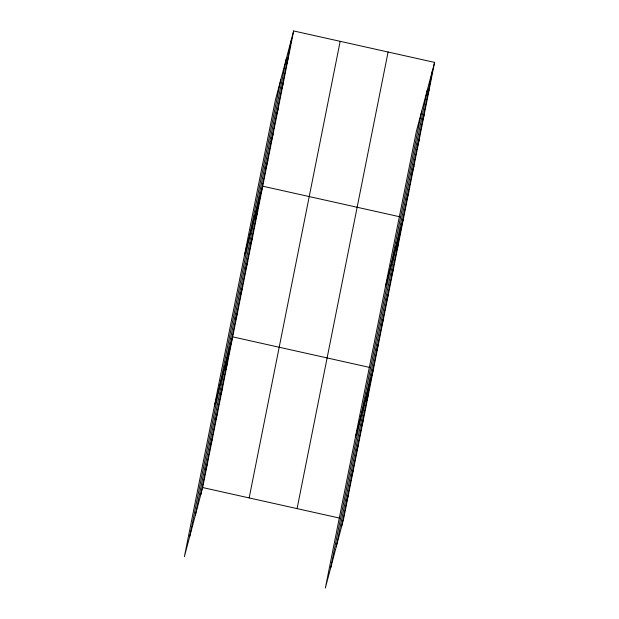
<?xml version="1.0" encoding="UTF-8"?>
<svg xmlns="http://www.w3.org/2000/svg" width="619" height="619" viewBox="0 0 619 619"><rect width="100%" height="100%" fill="white"/><g stroke="black" fill="none" stroke-linecap="round" stroke-linejoin="round"><path stroke-width="0.93" d="M189.778 536.271L280.786 79.673M195.31 515.325L286.318 58.728M200.68 494.991L291.688 38.393M293.654 30.95L275.409 100.007L184.4 556.605L202.653 487.548L293.654 30.95L434.6 62.395L343.591 518.993L325.346 588.05L416.347 131.452L434.6 62.395M249.163 497.924L340.164 41.326M297.081 508.617L388.09 52.019M330.716 567.716L421.725 111.126M336.249 546.77L427.257 90.173M341.618 526.436L432.627 69.839M286.535 64.268L288.5 56.824M281.374 90.142L283.34 82.698M276.221 116.016L278.186 108.573M271.06 141.89L273.025 134.447M265.907 167.764L267.872 160.321M244.466 255.252L262.711 186.195L399.936 216.812M255.74 218.747L257.705 211.303M250.734 243.863L252.707 236.419M245.728 268.979L247.701 261.528M240.729 294.087L242.694 286.643M235.723 319.203L237.688 311.759M214.437 405.925L232.682 336.868L369.899 367.485M225.711 369.427L227.676 361.983M220.704 394.535L222.67 387.092M215.698 419.651L217.664 412.208M210.692 444.767L212.657 437.316M205.686 469.875L207.651 462.432M427.474 95.713L429.439 88.269M422.313 121.587L424.286 114.144M417.16 147.461L419.125 140.018M411.999 173.335L413.972 165.892M406.845 199.21L408.811 191.766M385.405 286.698L403.658 217.64M396.678 250.2L398.651 242.749M391.68 275.308L393.645 267.865M386.674 300.424L388.639 292.98M381.668 325.532L383.633 318.089M376.662 350.648L378.627 343.205M355.376 437.37L373.621 368.313M366.649 400.872L368.615 393.429M361.643 425.988L363.608 418.545M356.637 451.096L358.602 443.653M351.631 476.212L353.596 468.769M346.625 501.32L348.598 493.877M202.653 487.548L339.87 518.165"/></g></svg>
